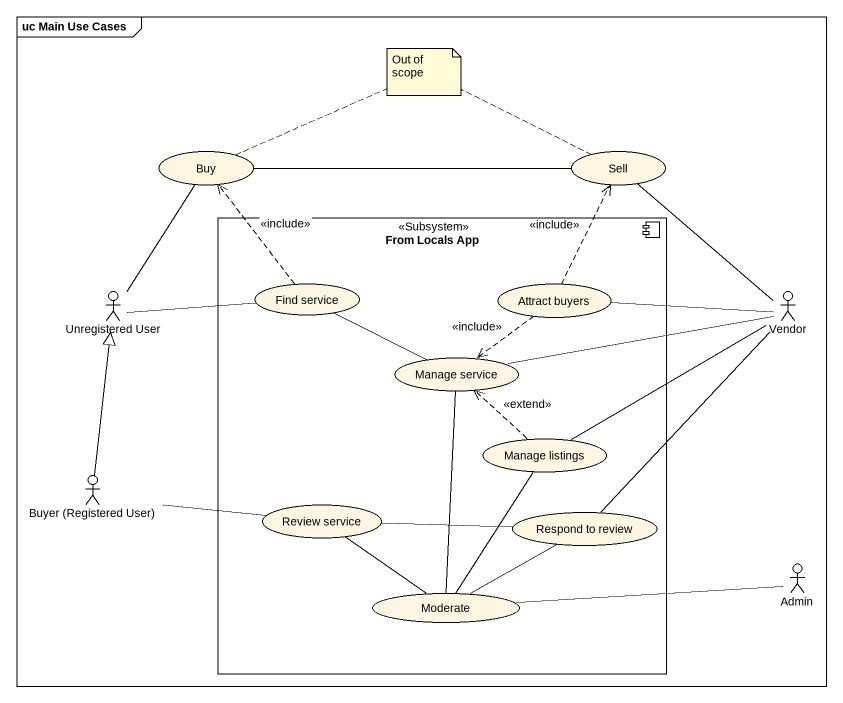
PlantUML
@startuml
mainframe uc Main Use Cases
usecase Buy
usecase Sell
component "From Locals App" as From_Locals_App <<Subsystem>> {
  usecase "Find service" as Find_service
  usecase "Attract buyers" as Attract_buyers
  usecase "Manage service" as Manage_service
  usecase "Manage listings" as Manage_listings
  usecase "Review service" as Review_service
  usecase "Respond to review" as Respond_to_review
  usecase Moderate
}
actor "Unregistered User" as Unregistered_User
actor Vendor
actor "Buyer (Registered User)" as Buyer_Registered_User
actor Admin
Buy -right- Sell
Unregistered_User -up- Buy
Unregistered_User -right- Find_service
Find_service .up.> Buy : <<include>>
Find_service -right- Manage_service
Attract_buyers .up.> Sell : <<include>>
Attract_buyers ..> Manage_service : <<include>>
Vendor -up- Sell
Vendor -left- Attract_buyers
Vendor -left- Manage_service
Vendor -left- Manage_listings
Vendor -- Respond_to_review
Buyer_Registered_User -up-|> Unregistered_User
Buyer_Registered_User -right- Review_service
Manage_listings .up.> Manage_service : <<extend>>
Review_service -right- Respond_to_review
Admin -left- Moderate
Moderate -up- Manage_service
Moderate -up- Manage_listings
Moderate -up- Review_service
Moderate -right- Respond_to_review
note as N1
  Out of scope
end note
N1 .. Sell
N1 .. Buy
@enduml
